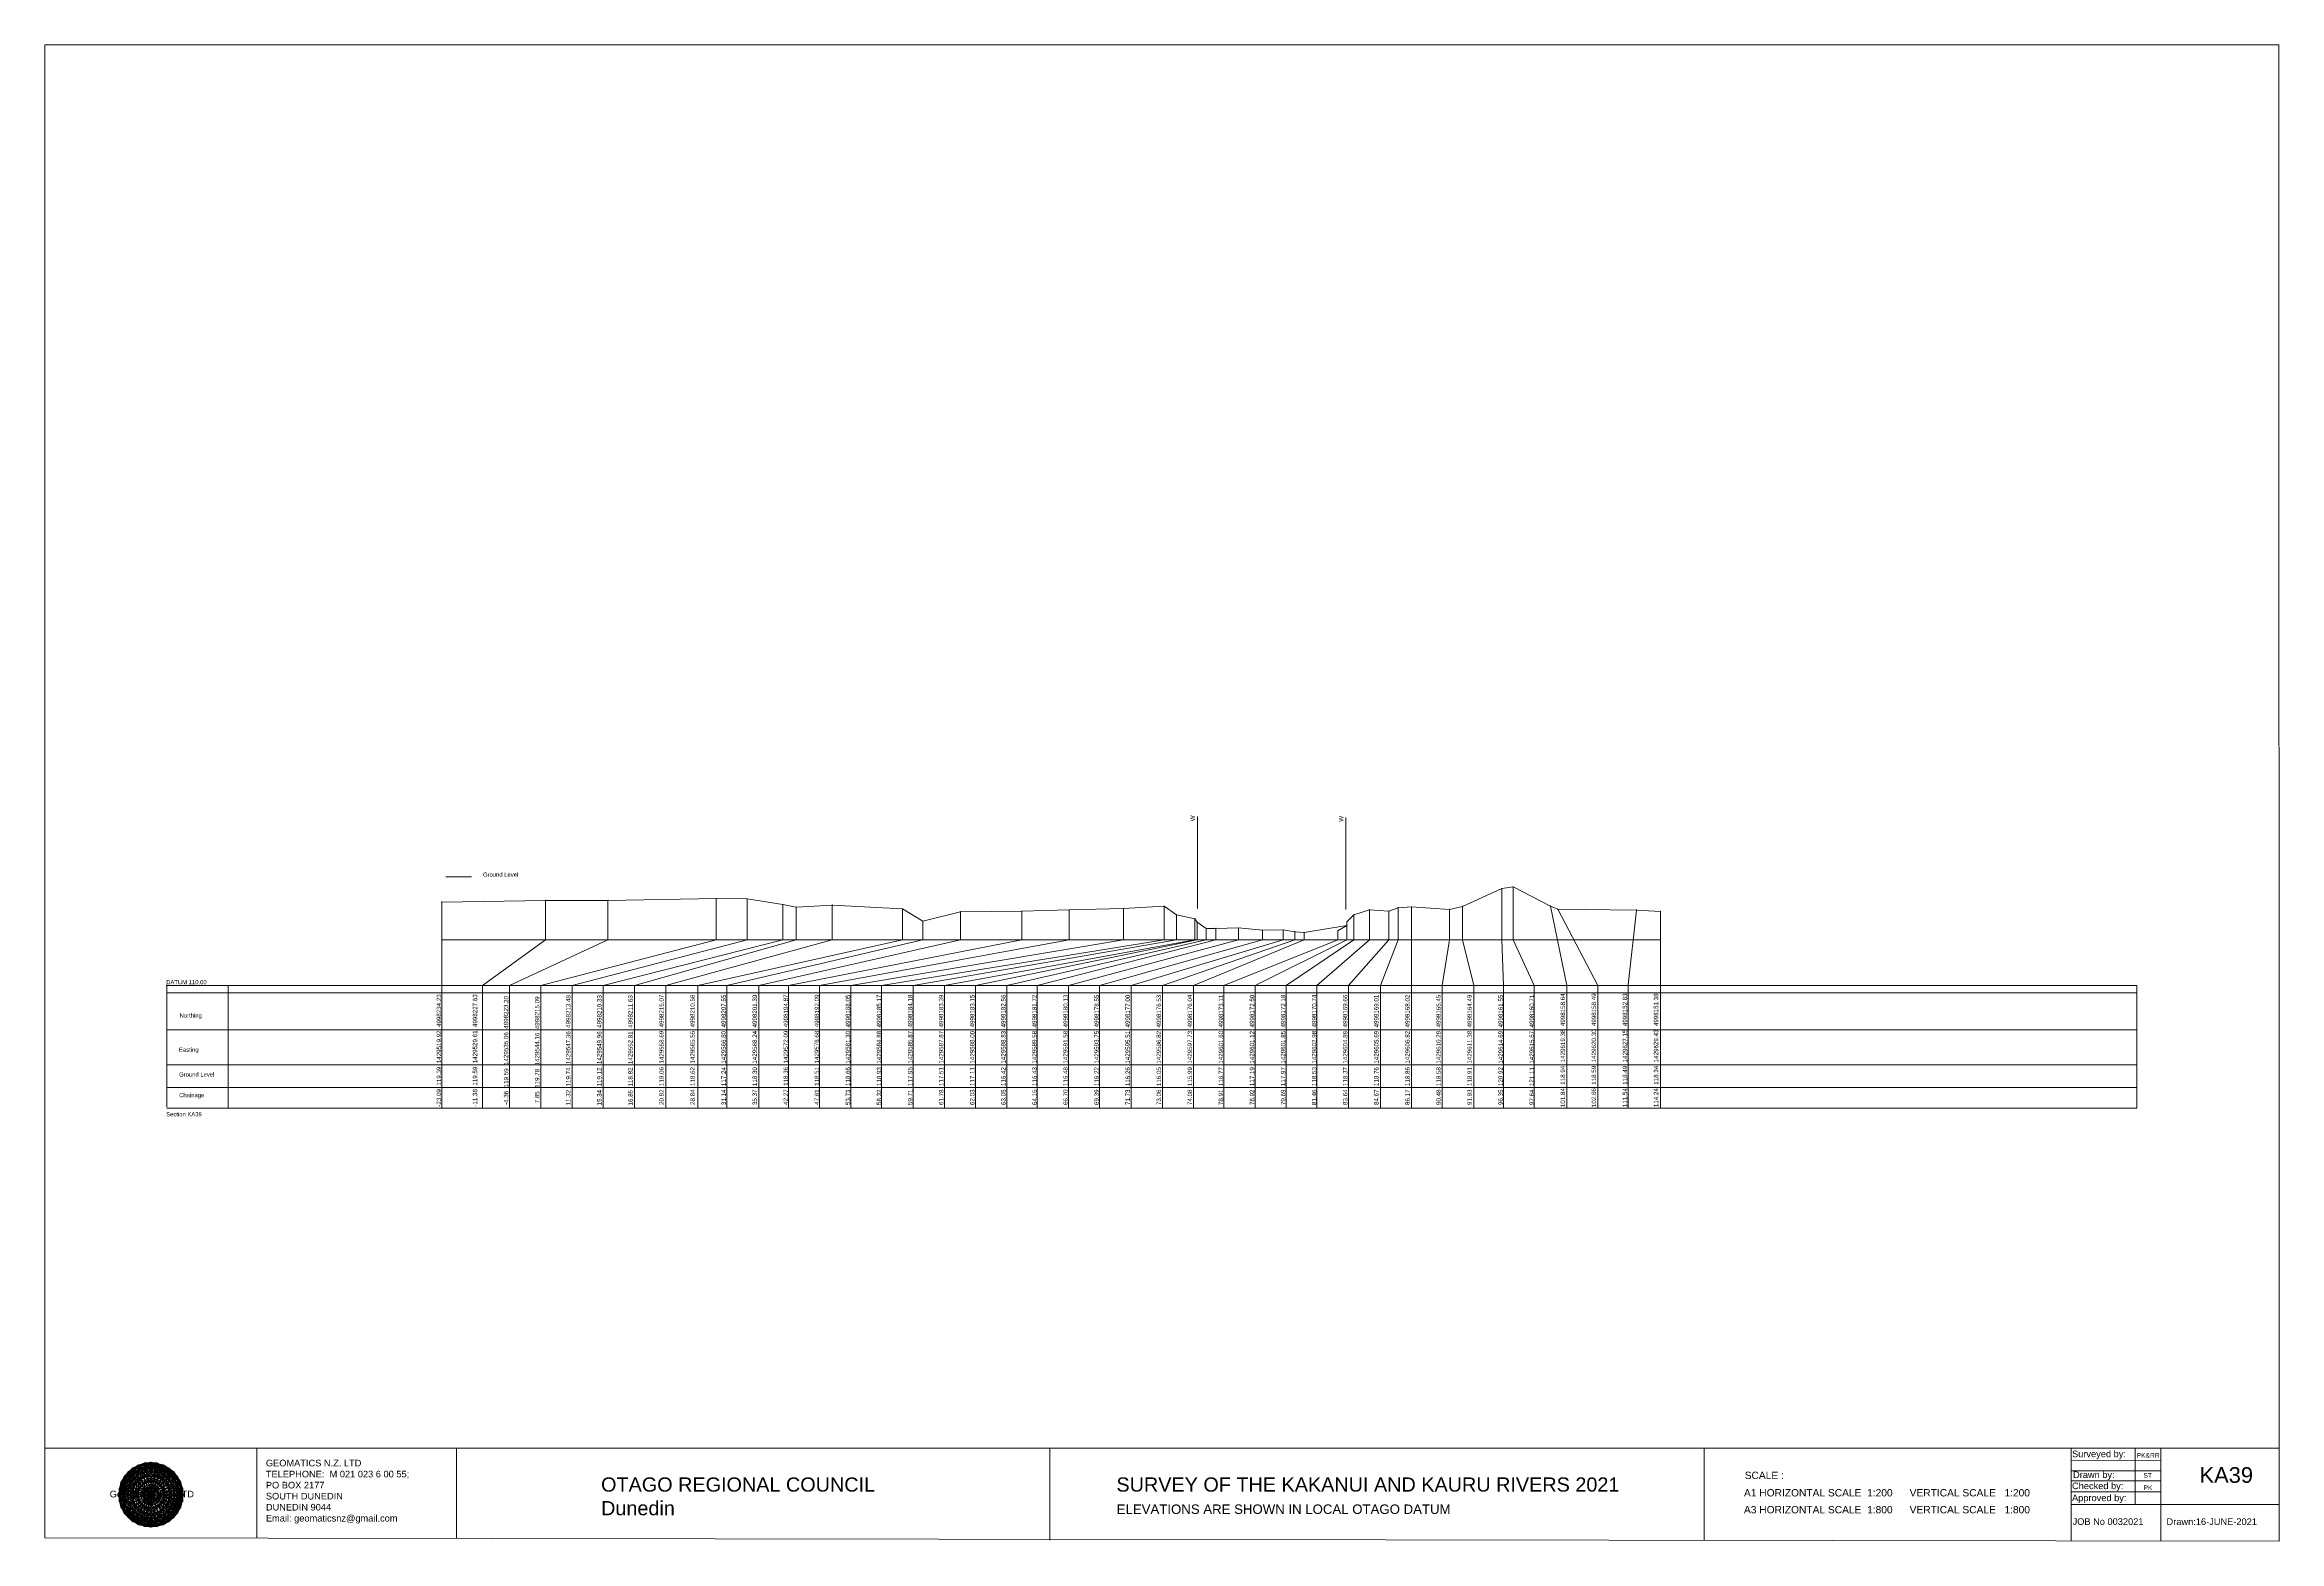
# Model space of a CAD drawing. Header units: millimetres. Extents: x -4102225 to 11595281, y -18031110 to 2258209.
# Drawn here: x 5932184 to 6183962, y 47393 to 215967 of the extents above; entities that cross this region are included whole.
import ezdxf

# ---------------------------------------------------------------- set-up
doc = ezdxf.new("R2010")
doc.units = ezdxf.units.MM
doc.header["$PDMODE"] = 35
doc.header["$PDSIZE"] = 20
doc.layers.get('0').update_dxf_attribs({"lineweight": 0})
doc.layers.add('geo', color=7, linetype='Continuous', lineweight=0)
doc.styles.get("Standard").update_dxf_attribs({"font": 'arial.ttf'})

# ---------------------------------------------------------------- blocks, each defined once
blk = doc.blocks.new('Geomatics_Circle_SPT')
at = {"layer": 'geo', "color": 2, "linetype": 'Continuous', "lineweight": 0}
for p, q in [((0, 25.2), (-25.2, 0)), ((-24.7, 4.9), (-4.9, 24.7)), ((-24.7, -4.9), (4.9, 24.7)), ((-9.7, 23.3), (-23.3, 9.6)), ((9.7, 23.3), (-23.3, -9.7)), ((-21, 14), (-14, 21)), ((-21, -14), (14, 21)), ((0, 0), (-17.8, 17.8)), ((-14, 21), (21, -14)), ((23.3, -9.7), (-9.7, 23.3)), ((-4.9, 24.7), (24.7, -4.9)), ((25.2, 0), (0, 25.2)), ((0, 0), (17.8, 17.8)), ((4.9, 24.7), (24.7, 4.9)), ((23.3, 9.7), (9.7, 23.3)), ((14, 21), (21, 14)), ((17.8, 18.1), (17.8, 18.1)), ((4.9, -24.7), (-24.7, 4.9)), ((-24.7, 0), (0, -24.7)), ((-23.3, 9.7), (9.7, -23.3)), ((14, -21), (-21, 14)), ((0, 0), (-17.8, -17.8)), ((21, 14), (-14, -21)), ((-9.7, -23.3), (23.3, 9.7)), ((24.7, 4.9), (-4.9, -24.7)), ((0, 0), (17.8, -17.8)), ((0, -24.8), (25.2, 0)), ((-4.9, -24.7), (-24.7, -4.9)), ((-23.3, -9.7), (-9.7, -23.3)), ((-14, -21), (-21, -14)), ((24.7, -4.9), (4.9, -24.7)), ((9.7, -23.3), (23.3, -9.7)), ((21, -14), (14, -21)), ((-17.8, -17.8), (-17.8, -17.8)), ((4.9, -24.7), (4.9, -24.7)), ((18.1, -17.8), (18.1, -17.8))]:
    blk.add_line(p, q, dxfattribs=at)
at = {"layer": 'geo', "color": 1, "linetype": 'Continuous', "lineweight": 0}
for p, q in [((-25.2, 0), (9.7, 23.3)), ((-25.2, 0), (-9.6, 23.3)), ((-4.9, 24.8), (-24.7, -4.9)), ((4.9, 24.7), (-24.7, 4.9)), ((14, 21), (-24.7, -4.9)), ((-14, 21), (-24.7, 4.9)), ((-23.3, 9.7), (0, 25.2)), ((-23.3, -9.6), (0, 25.2)), ((-23.3, -9.6), (17.8, 17.8)), ((-23.3, 9.7), (-17.8, 17.9)), ((-23.3, -9.6), (-17.8, 17.9)), ((-23.3, 9.7), (17.8, 17.8)), ((4.9, 24.8), (-21, -14)), ((-4.9, 24.7), (-21, 14)), ((14, 21), (-21, 14)), ((-14, 21), (-21, -14)), ((-17.9, 17.6), (-17.9, 17.6)), ((-17.8, 17.8), (9.7, 23.3)), ((-17.8, 17.8), (-9.6, 23.3)), ((-17.8, -17.8), (9.7, 23.3)), ((-17.8, -17.8), (-9.7, 23.3)), ((-9.7, -23.3), (-17.8, 17.8)), ((-17.8, 17.8), (9.7, -23.3)), ((-17.8, 17.8), (23.3, -9.6)), ((-17.8, 17.8), (23.3, 9.7)), ((4.9, 24.7), (-14, 21)), ((-4.9, 24.7), (-14, -20.9)), ((0, 0), (-14, 21)), ((-14, 21), (-4.9, -24.7)), ((-14, 21), (-14, 21)), ((24.7, -4.9), (-14, 21)), ((21, 14), (-14, 21)), ((-9.8, 23.1), (-9.8, 23.1)), ((-9.7, 23.3), (0, 25.2)), ((-9.7, 23.3), (0, -25.2)), ((-9.7, -23.3), (0, 25.2)), ((-9.6, 23.3), (17.8, -17.8)), ((-9.6, 23.3), (25.2, 0)), ((-9.6, 23.3), (17.8, 17.8)), ((-9.6, -23.3), (17.8, 17.9)), ((0, 0), (-4.9, 24.7)), ((-4.9, 24.7), (-4.9, 24.7)), ((21, -14), (-4.9, 24.7)), ((24.8, 4.9), (-4.9, 24.7)), ((14, 21), (-4.9, 24.7)), ((-0.2, 25.1), (-0.2, 25.1)), ((0, 25.2), (9.7, -23.3)), ((0, 25.2), (23.3, -9.7)), ((0, 25.2), (23.3, 9.7)), ((0, 25.2), (9.7, 23.3)), ((0, 0), (4.9, 24.7)), ((0, -25.2), (9.7, 23.3)), ((0, 0), (14, 21)), ((21, 14), (4.9, 24.8)), ((14, -21), (4.9, 24.7)), ((24.7, -4.9), (4.9, 24.7)), ((4.9, 24.7), (4.9, 24.7)), ((4.9, -24.7), (14, 21)), ((9.4, 23.3), (9.4, 23.3)), ((9.7, 23.3), (17.8, -17.8)), ((9.7, 23.3), (25.2, 0)), ((9.7, 23.3), (17.8, 17.9)), ((17.8, 17.8), (9.7, -23.3)), ((21, -14), (14, 21)), ((24.7, 4.9), (14, 21)), ((14, 21), (14, 21)), ((17.6, 17.9), (17.6, 17.9)), ((17.8, 17.8), (23.3, -9.7)), ((17.8, 17.8), (23.3, 9.7)), ((-25.2, 0), (23.3, 9.7)), ((-25.2, 0), (-23.3, 9.7)), ((-23.3, -9.7), (-25.2, 0)), ((-9.6, -23.3), (-25.2, 0)), ((9.7, -23.3), (-25.2, 0)), ((21, 14), (-24.7, 4.9)), ((-21, 14), (-24.7, -4.9)), ((0, 0), (-24.7, 4.9)), ((-24.7, 4.9), (-21, -14)), ((-24.7, 4.9), (-4.9, -24.7)), ((-24.7, 4.9), (14, -21)), ((-24.7, 4.9), (-24.7, 4.9)), ((0, 0), (-24.7, -4.9)), ((-17.8, -17.8), (-23.3, 9.7)), ((0, -25.2), (-23.3, 9.7)), ((-23.3, 9.7), (17.8, -17.8)), ((-23.3, 9.7), (25.2, 0)), ((-23.3, 9.4), (-23.3, 9.4)), ((-23.3, -9.7), (25.2, 0)), ((0, 0), (-21, 14)), ((-21, 14), (-14, -21)), ((-21, 14), (4.9, -24.7)), ((-21, 14), (-21, 14)), ((24.7, 4.9), (-21, 14)), ((0, 0), (-21, -14)), ((-17.8, -17.8), (23.3, 9.7)), ((-14, -21), (24.7, 4.9)), ((0, 0), (-14, -21)), ((25.2, 0), (-9.6, -23.3)), ((-4.9, -24.7), (21, 14)), ((0, 0), (-4.9, -24.7)), ((0, 0), (21, 14)), ((23.3, 9.7), (0, -25.2)), ((0, 0), (24.8, 4.9)), ((0, 0), (4.9, -24.7)), ((0, 0), (14, -21)), ((0, 0), (21, -14)), ((0, 0), (24.8, -4.9)), ((4.9, -24.7), (24.7, 4.9)), ((25.2, 0), (9.7, -23.3)), ((14, -21), (21, 14)), ((23.3, 9.7), (17.8, -17.8)), ((24.7, -4.9), (21, 14)), ((21, 14), (21, 14)), ((21, -14), (24.7, 4.9)), ((23.1, 9.8), (23.1, 9.8)), ((23.3, 9.7), (25.2, 0)), ((25.2, 0), (23.3, -9.6)), ((24.7, 4.9), (24.7, 4.9)), ((25.1, 0.2), (25.1, 0.2)), ((-25.2, 0), (23.3, -9.7)), ((-25.1, -0.2), (-25.1, -0.2)), ((-24.7, -4.9), (-24.7, -4.9)), ((-24.7, -4.9), (-14, -21)), ((-24.7, -4.9), (4.9, -24.7)), ((-24.7, -4.9), (21, -14)), ((-17.8, -17.8), (-23.3, -9.7)), ((0, -25.2), (-23.3, -9.6)), ((17.8, -17.8), (-23.3, -9.6)), ((-23.1, -9.8), (-23.1, -9.8)), ((-21, -14), (24.7, -4.9)), ((-21, -14), (-21, -14)), ((-21, -14), (-4.9, -24.7)), ((-21, -14), (14, -21)), ((23.3, -9.7), (-17.8, -17.8)), ((-14, -21), (21, -14)), ((-4.9, -24.7), (24.7, -4.9)), ((23.3, -9.6), (0, -25.2)), ((4.9, -24.7), (21, -14)), ((14, -21), (24.7, -4.9)), ((23.3, -9.6), (17.8, -17.8)), ((21, -14), (21, -14)), ((23.3, -9.4), (23.3, -9.4)), ((24.7, -4.9), (24.7, -4.9)), ((-9.6, -23.3), (-17.8, -17.8)), ((9.7, -23.3), (-17.8, -17.8)), ((-17.6, -17.9), (-17.6, -17.9)), ((-14, -21), (-14, -21)), ((-14, -21), (4.9, -24.7)), ((17.8, -17.8), (-9.7, -23.3)), ((0, -25.2), (-9.7, -23.3)), ((-9.4, -23.3), (-9.4, -23.3)), ((-4.9, -24.7), (14, -21)), ((-4.9, -24.7), (-4.9, -24.7)), ((9.7, -23.3), (0, -25.2)), ((0.2, -25.1), (0.2, -25.1)), ((4.9, -24.7), (4.9, -24.7)), ((17.8, -17.8), (9.7, -23.3)), ((9.8, -23.1), (9.8, -23.1)), ((14, -21), (14, -21)), ((17.9, -17.6), (17.9, -17.6))]:
    blk.add_line(p, q, dxfattribs=at)
at = {"layer": 'geo', "color": 114, "linetype": 'Continuous', "lineweight": 0}
for p, q in [((17.9, 17.8), (-25.2, 0)), ((-24.7, 4.9), (14, 21)), ((9.7, 23.3), (-23.3, 9.7)), ((-20.9, 14), (4.9, 24.7)), ((0, 25.2), (-17.8, 17.8)), ((-17.8, 17.8), (0, -25.2)), ((-14, 21), (-4.9, 24.7)), ((4.9, -24.7), (-14, 21)), ((0, 0), (-9.7, 23.3)), ((-4.9, 24.7), (14, -21)), ((17.8, -17.8), (0, 25.2)), ((0, 0), (9.7, 23.3)), ((4.9, 24.7), (21, -14)), ((23.3, -9.7), (9.7, 23.3)), ((14, 21), (24.7, -4.9)), ((25.2, 0), (17.8, 17.8)), ((-24.7, -4.9), (21, 14)), ((-14, -21), (-24.7, 4.9)), ((0, 0), (-23.3, 9.7)), ((-23.3, 9.7), (-9.7, -23.3)), ((0, 0), (-23.3, -9.7)), ((-4.9, -24.7), (-21, 14)), ((24.8, 4.9), (-20.9, -14)), ((0, 0), (-9.7, -23.3)), ((0, 0), (23.3, 9.7)), ((0, 0), (9.7, -23.3)), ((0, 0), (23.3, -9.7)), ((21, 14), (24.7, 4.9)), ((-25.2, 0), (-17.8, -17.8)), ((-21, -14), (-24.7, -4.9)), ((-17.8, -17.8), (25.2, 0)), ((24.8, -4.9), (-14, -21)), ((-9.6, -23.3), (23.3, -9.7)), ((21, -14), (-4.9, -24.8)), ((0, -25.2), (17.9, -17.8)), ((14, -21), (4.9, -24.8))]:
    blk.add_line(p, q, dxfattribs=at)
at = {"layer": 'geo', "color": 250, "linetype": 'Continuous', "lineweight": 0}
for p, q in [((-17.8, 17.8), (17.8, 17.8)), ((-17.8, -17.8), (-17.8, 17.8)), ((-14, 21), (-14, 21)), ((14, 21), (-14, 21)), ((-14, 20.9), (-14, -21)), ((-9.7, 23.3), (9.7, 23.3)), ((-9.7, -23.3), (-9.7, 23.3)), ((-4.9, 24.7), (4.9, 24.7)), ((-4.9, 24.7), (-4.9, -24.7)), ((0, 0), (0, 25.2)), ((4.9, 24.7), (4.9, -24.7)), ((9.7, -23.3), (9.7, 23.3)), ((14, 21), (14, -21)), ((17.8, -17.8), (17.8, 17.8)), ((0, 0), (-25.2, 0)), ((24.7, 4.9), (-24.7, 4.9)), ((-24.7, 4.9), (-24.7, -4.9)), ((-23.3, 9.7), (23.3, 9.7)), ((-23.3, 9.7), (-23.3, 9.7)), ((-23.3, -9.7), (-23.3, 9.7)), ((21, 14), (-21, 14)), ((-21, 14), (-21, -14)), ((0, 0), (0, -25.2)), ((0, 0), (25.2, 0)), ((21, 14), (21, 14)), ((21, -14), (21, 14)), ((23.3, 9.7), (23.3, -9.7)), ((24.7, 4.9), (24.7, 4.9)), ((24.7, -4.9), (24.7, 4.9)), ((-24.7, -4.9), (24.7, -4.9)), ((23.3, -9.7), (-23.3, -9.7)), ((-21, -14), (21, -14)), ((17.8, -17.8), (-17.8, -17.8)), ((-14, -21), (14, -21)), ((9.7, -23.3), (-9.7, -23.3)), ((-4.9, -24.7), (4.9, -24.7))]:
    blk.add_line(p, q, dxfattribs=at)
blk = doc.blocks.new('GeomaticsNZ TITLE BLOCK')
at = {"color": 7, "linetype": 'Continuous', "lineweight": 0}
for p, q in [((0, 94.9), (0, 1579.2)), ((0, 1579.2), (2363.4, 1579.2)), ((2363.4, 1579.2), (2364, 94.9)), ((2364, 94.9), (0, 94.9)), ((0, 94.9), (0, 0)), ((15.9, 94.9), (2364, 94.9)), ((224.3, 95.2), (224.3, -0.3)), ((2364, 94.9), (382.6, 94.9)), ((435.8, 95.2), (435.8, -0.7)), ((1063.4, 94.9), (1063.4, -2.4)), ((1755.4, 94.9), (1755.4, -2.6)), ((2143.9, 94.9), (2143.7, -3)), ((2211.5, 94.9), (2211.5, 36.1)), ((2238.6, 94.8), (2238.6, -3.2)), ((2364, -3.5), (2364, 94.9)), ((2143.9, 81.9), (2238.6, 81.7)), ((2143.9, 71), (2238.6, 71)), ((2143.6, 60.4), (2238.6, 60.4)), ((2143.8, 48.6), (2238.6, 48.6)), ((2143.8, 35.4), (2364, 35.3)), ((0, 0), (2364, -3.5))]:
    blk.add_line(p, q, dxfattribs=at)
at = {"color": 7, "linetype": 'Continuous', "lineweight": 0, "xscale": 1.36, "yscale": 1.36, "zscale": 1.36}
blk.add_blockref('Geomatics_Circle_SPT', (112.4, 45.7), dxfattribs=at)
at = {"color": 7, "linetype": 'Continuous', "lineweight": 0}
for s, p in [('PK&RR', (2213.2, 84.8)), ('ST', (2220.3, 63.6)), ('PK', (2220.4, 50.6))]:
    blk.add_text(s, height=5, dxfattribs=at).set_placement(p)
at = {"color": 7, "linetype": 'Continuous', "lineweight": 0, "attachment_point": 1}
for s, width, heights, insert, char_height in [('{\\C256;GEOMATICS N.Z. LTD                   \\PTELEPHONE:  M 021 023 6 00 55;\\PPO BOX 2177\\PSOUTH DUNEDIN\\PDUNEDIN 9044\\PEmail: geomaticsnz@gmail.com}', 3535.727, [94.7], (234, 82.7), 7), ('{\\C256;Surveyed by:}', 3535.727, [0], (2144.7, 92.4), 7), ('{\\C256;Geomatics N.Z. LTD                   }', 125.079, [15.8], (68.8, 49.9), 7), ('{\\C256;OTAGO REGIONAL COUNCIL\\PDunedin}', 3535.727, [0], (588.6, 64), 15), ('{\\C256;SURVEY OF THE KAKANUI AND KAURU RIVERS 2021}', 3535.727, [0], (1133.8, 64), 15), ('{\\C256;Checked by:}', 3535.727, [0], (2144.7, 58.6), 7), ('{\\C256;Drawn by:}', 3535.727, [0], (2145.8, 70.4), 7), ('{\\C256;ELEVATIONS ARE SHOWN IN LOCAL OTAGO DATUM}', 3535.727, [0], (1134.1, 35.4), 10), ('{\\C256;Approved by:}', 3535.727, [0], (2144.7, 45.9), 7), ('{\\C256;JOB No 0032021}', 3535.727, [0], (2145.3, 20.8), 7), ('{\\C256;Drawn:16-JUNE-2021}', 3535.727, [0], (2244.7, 20.7), 7)]:
    blk.add_mtext_dynamic_manual_height_columns(s, width=width, gutter_width=159, heights=heights, dxfattribs=dict(at, insert=insert, char_height=char_height))

msp = doc.modelspace()

# ---------------------------------------------------------------- linework, layer by layer
at = {"lineweight": 0}
for p, q in [((6062062, 118681), (6062062, 129040)), ((6078796, 118545), (6078796, 128904)), ((6096350, 120916), (6096350, 115149)), ((6097639, 121106), (6097639, 115149)), ((5976914, 119389), (5976914, 96176)), ((5988621, 119590), (5988621, 115149)), ((5995644, 119590), (5995644, 115149)), ((6007846, 119781), (6007846, 115149)), ((6011321, 119741), (6011321, 115149)), ((6015339, 119121), (6015339, 115149)), ((6016853, 118821), (6016853, 115149)), ((6020925, 119061), (6020925, 115149)), ((6028836, 118622), (6028836, 115149)), ((6042268, 118363), (6042268, 115149)), ((6047607, 118513), (6047607, 115149)), ((6053728, 118663), (6053728, 115149)), ((6058321, 118934), (6058321, 115149)), ((6081465, 118525), (6081465, 115149)), ((6083637, 118365), (6083637, 115149)), ((6084668, 118755), (6084668, 115149)), ((6086167, 118855), (6086167, 115149)), ((6090484, 118576), (6090484, 115149)), ((6091933, 118906), (6091933, 115149)), ((6101841, 118936), (6103697, 110000)), ((6102664, 118586), (6107182, 110000)), ((6111543, 118487), (6110609, 110061)), ((6114235, 118337), (6114235, 96176)), ((6031140, 117242), (6031140, 115149)), ((6035368, 118302), (6035368, 115149)), ((6059708, 117954), (6059708, 115149)), ((6061779, 117514), (6061779, 115149)), ((6062027, 117114), (6062027, 115149)), ((6063045, 116424), (6063045, 115149)), ((6064150, 116434), (6064150, 115149)), ((6066704, 116484), (6066704, 115149)), ((6069388, 116224), (6069388, 115149)), ((6071727, 116264), (6071727, 115149)), ((6071727, 116264), (6071727, 115149)), ((6073055, 116045), (6073055, 115149)), ((6074077, 115985), (6074077, 115149)), ((6079692, 117965), (6079692, 115149)), ((5976914, 115149), (6114235, 115149)), ((5988621, 115149), (5981494, 110000)), ((5995644, 115149), (5984567, 110000)), ((6007846, 115149), (5988076, 110000)), ((6011321, 115149), (5991612, 110000)), ((6015339, 115149), (5995094, 110000)), ((6016853, 115149), (5998631, 110000)), ((6020925, 115149), (6002167, 110000)), ((6028836, 115149), (6005787, 110000)), ((6031140, 115149), (6009030, 110000)), ((6035368, 115149), (6012637, 110000)), ((6042268, 115149), (6015994, 110000)), ((6047607, 115149), (6019466, 110000)), ((6053728, 115149), (6022995, 110000)), ((6058321, 115149), (6026465, 110000)), ((6059708, 115149), (6030021, 110000)), ((6061779, 115149), (6033565, 110000)), ((6063045, 115149), (6040572, 110000)), ((6064150, 115149), (6043999, 110000)), ((6066704, 115149), (6047521, 110000)), ((6069388, 115149), (6051018, 110000)), ((6071727, 115149), (6054595, 110000)), ((6073055, 115149), (6058119, 110000)), ((6074077, 115149), (6061637, 110000)), ((6079692, 115149), (6072047, 110000)), ((6081465, 115149), (6075517, 110000)), ((6083637, 115149), (6079075, 110000)), ((6084668, 115149), (6082700, 110000)), ((6086167, 115149), (6086167, 110000)), ((6090484, 115149), (6089624, 110000)), ((6091933, 115149), (6093211, 110000)), ((6096350, 115149), (6096550, 110000)), ((6097639, 115149), (6100006, 110000)), ((5945943, 110000), (5945943, 96303)), ((5945943, 110000), (6167918, 110000)), ((5945943, 109154), (6167918, 109154)), ((5952846, 110000), (5952846, 96176)), ((5981494, 96176), (5981494, 110000)), ((5984567, 96176), (5984567, 110000)), ((5988076, 96176), (5988076, 110000)), ((5991612, 96176), (5991612, 110000)), ((5995094, 96176), (5995094, 110000)), ((5998631, 96176), (5998631, 110000)), ((6002167, 96176), (6002167, 110000)), ((6005787, 96176), (6005787, 110000)), ((6009030, 96176), (6009030, 110000)), ((6012637, 96176), (6012637, 110000)), ((6015994, 96176), (6015994, 110000)), ((6019466, 96176), (6019466, 110000)), ((6022995, 96176), (6022995, 110000)), ((6026465, 96176), (6026465, 110000)), ((6030021, 96176), (6030021, 110000)), ((6033565, 96176), (6033565, 110000)), ((6037061, 96176), (6037061, 110000)), ((6040572, 96176), (6040572, 110000)), ((6043999, 96176), (6043999, 110000)), ((6047521, 96176), (6047521, 110000)), ((6051018, 96176), (6051018, 110000)), ((6054595, 96176), (6054595, 110000)), ((6058119, 96176), (6058119, 110000)), ((6061637, 96176), (6061637, 110000)), ((6065051, 96176), (6065051, 110000)), ((6068556, 96176), (6068556, 110000)), ((6072047, 96176), (6072047, 110000)), ((6075517, 96176), (6075517, 110000)), ((6079075, 96176), (6079075, 110000)), ((6082700, 96176), (6082700, 110000)), ((6086177, 96176), (6086177, 110000)), ((6089624, 96176), (6089624, 110000)), ((6093211, 96176), (6093211, 110000)), ((6096550, 96176), (6096550, 110000)), ((6100006, 96176), (6100006, 110000)), ((6103697, 96176), (6103697, 110000)), ((6107182, 96176), (6107182, 110000)), ((6110609, 96176), (6110609, 110000)), ((6167918, 110000), (6167918, 96176)), ((5945943, 105002), (6167918, 105002)), ((5945943, 101057), (6167918, 101057)), ((5945943, 98497), (6167918, 98497)), ((5945943, 96176), (6167918, 96176))]:
    msp.add_line(p, q, dxfattribs=at)
at = {"color": 1, "lineweight": 0}
msp.add_line((5977382, 122252), (5980289, 122252), dxfattribs=at)
msp.add_lwpolyline([(5976914, 119389), (5988621, 119590), (5995644, 119590), (6007846, 119781), (6011321, 119741), (6015339, 119121), (6015339, 119121), (6016853, 118821), (6020925, 119061), (6028836, 118622), (6031140, 117242), (6035368, 118302), (6042268, 118363), (6047607, 118513), (6053728, 118663), (6058321, 118934), (6059708, 117954), (6061779, 117514), (6062027, 117114), (6063045, 116424), (6064150, 116434), (6066704, 116484), (6069388, 116224), (6071727, 116264), (6073055, 116045), (6074077, 115985), (6078913, 116765), (6078917, 117185), (6079692, 117965), (6081465, 118525), (6083637, 118365), (6084668, 118755), (6086167, 118855), (6090484, 118576), (6091933, 118906), (6096350, 120916), (6097639, 121106), (6101841, 118936), (6102664, 118586), (6111543, 118487), (6114235, 118337)], dxfattribs=at)
at = {"lineweight": 0}
for points in [[(6078913, 116765), (6077902, 116160), (6077902, 115149), (6065051, 110000)], [(6078917, 117185), (6078917, 115149), (6068556, 110000)], [(6062027, 115149), (6037061, 110000)]]:
    msp.add_lwpolyline(points, dxfattribs=at)
for p in [(6096350, 120916), (6097639, 121106), (5976914, 119389), (5988621, 119590), (5995644, 119590), (6007846, 119781), (6011321, 119741), (6015339, 119121), (6016853, 118821), (6020925, 119061), (6028836, 118622), (6042268, 118363), (6047607, 118513), (6053728, 118663), (6058321, 118934), (6081465, 118525), (6083637, 118365), (6084668, 118755), (6086167, 118855), (6090484, 118576), (6091933, 118906), (6101841, 118936), (6102664, 118586), (6111543, 118487), (6114235, 118337), (6031140, 117242), (6035368, 118302), (6059708, 117954), (6061779, 117514), (6062027, 117114), (6063045, 116424), (6064150, 116434), (6066704, 116484), (6069388, 116224), (6071727, 116264), (6073055, 116045), (6074077, 115985), (6078913, 116765), (6078917, 117185), (6079692, 117965), (5945943, 110000), (5945943, 110000)]:
    msp.add_point(p, dxfattribs=at)

# ---------------------------------------------------------------- block references
at = {"color": 7, "lineweight": 0, "xscale": 106.5053773992074, "yscale": 106.5053773992074, "zscale": 106.5053773992074}
msp.add_blockref('GeomaticsNZ TITLE BLOCK', (5932184, 47770), dxfattribs=at)

# ---------------------------------------------------------------- texts
at = {"lineweight": 0}
for s, height, p in [('Ground Level', 473.07, (5981574, 122252)), ('DATUM 110.00', 473.07, (5945876, 110136)), ('Northing', 473.1, (5947387, 106387)), ('Easting', 473.1, (5947319, 102528)), ('Ground Level', 473.07, (5947336, 99739)), ('Section KA39', 473.07, (5945876, 95258)), ('Chainage', 473.1, (5947338, 97414))]:
    msp.add_text(s, height=height, dxfattribs=at).set_placement(p)
for s, p in [(' -23.09  119.39  1429519.92  4998234.23', (5976851, 96154)), (' -11.38  119.59  1429529.61  4998227.63', (5980918, 96154)), ('  -4.36  119.59  1429535.06  4998223.20', (5984420, 96154)), ('   7.85  119.78  1429544.16  4998215.09', (5987922, 96143)), ('  11.32  119.74  1429547.36  4998213.48', (5991424, 96100)), ('  15.34  119.12  1429549.96  4998210.33', (5994926, 96100)), ('  16.85  118.82  1429552.81  4998211.63', (5998428, 96100)), ('  20.92  119.06  1429558.69  4998215.07', (6001929, 96155)), ('  28.84  118.62  1429565.55  4998210.56', (6005431, 96155)), ('  31.14  117.24  1429566.80  4998207.55', (6008933, 96146)), ('  35.37  118.30  1429568.24  4998201.39', (6012435, 96146)), ('  42.27  118.36  1429572.09  4998194.87', (6015936, 96167)), ('  47.61  118.51  1429576.68  4998192.09', (6019438, 96167)), ('  53.73  118.66  1429581.30  4998188.05', (6022940, 96147)), ('  58.32  118.93  1429584.88  4998185.17', (6026442, 96147)), ('  59.71  117.95  1429585.87  4998184.18', (6029944, 96147)), ('  61.78  117.51  1429587.87  4998183.39', (6033445, 96149)), ('  62.03  117.11  1429588.00  4998183.15', (6036947, 96149)), ('  63.05  116.42  1429588.83  4998182.56', (6040449, 96149)), ('  64.15  116.43  1429589.58  4998181.72', (6043951, 96149)), ('  66.70  116.48  1429591.58  4998180.13', (6047453, 96149)), ('  69.39  116.22  1429593.75  4998178.55', (6050955, 96149)), ('  71.73  116.26  1429595.51  4998177.00', (6054457, 96143)), ('  73.06  116.05  1429596.82  4998176.53', (6057959, 96143)), ('  74.08  115.99  1429597.73  4998176.04', (6061461, 96143)), ('  78.91  116.77  1429601.60  4998173.11', (6064962, 96143)), ('  78.92  117.19  1429601.12  4998172.50', (6068464, 96143)), ('  79.69  117.97  1429601.85  4998172.18', (6071966, 96143)), ('  81.46  118.53  1429602.98  4998170.74', (6075467, 96147)), ('  83.64  118.37  1429604.89  4998169.66', (6078969, 96147)), ('  84.67  118.76  1429605.69  4998169.01', (6082471, 96147)), ('  86.17  118.86  1429606.82  4998168.02', (6085973, 96147)), ('  90.48  118.58  1429610.29  4998165.45', (6089474, 96147)), ('  91.93  118.91  1429611.38  4998164.49', (6092976, 96147)), ('  96.35  120.92  1429614.69  4998161.55', (6096478, 96147)), ('  97.64  121.11  1429615.67  4998160.71', (6099980, 96147)), (' 101.84  118.94  1429619.38  4998158.64', (6103481, 96100)), (' 102.66  118.59  1429620.30  4998158.49', (6106983, 96100)), (' 111.54  118.49  1429627.15  4998152.83', (6110485, 96100)), (' 114.24  118.34  1429629.43  4998151.38', (6113987, 96100))]:
    msp.add_text(s, height=500, rotation=90, dxfattribs=at).set_placement(p)
at = {"color": 7, "lineweight": 0}
for s, height, p in [('KA39', 1764.8, (6174972, 53978)), ('A1 HORIZONTAL SCALE  1:200      VERTICAL SCALE   1:200 ', 823.57, (6123644, 52447)), ('SCALE :  ', 823.6, (6123726, 54408)), ('A3 HORIZONTAL SCALE  1:800      VERTICAL SCALE   1:800', 823.57, (6123644, 50544))]:
    msp.add_text(s, height=height, dxfattribs=at).set_placement(p)
at = {"lineweight": 0, "char_height": 500, "attachment_point": 1, "rotation": 90}
for insert in [(6061274, 128498), (6078008, 128444)]:
    msp.add_mtext_dynamic_manual_height_columns('W', width=4277.93, gutter_width=12.5, heights=[0], dxfattribs=dict(at, insert=insert))

doc.saveas('drawing.dxf')
